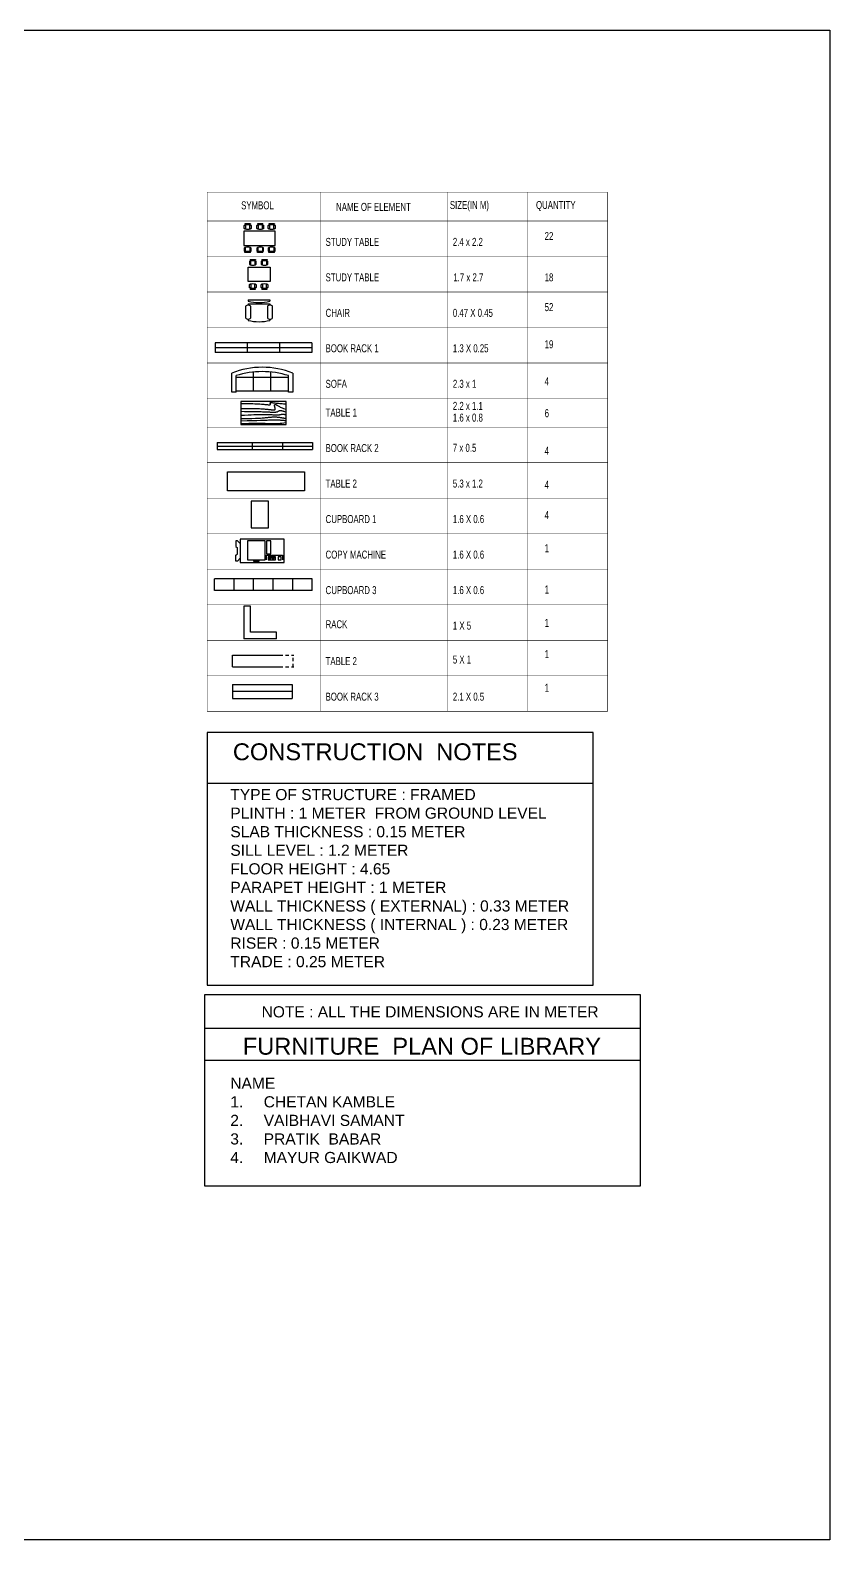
# Model space of a CAD drawing. Header units: millimetres. Extents: x 8996.5 to 9094.2, y 3476.8 to 3533.3.
# Drawn here: x 9064.2 to 9094.2, y 3476.8 to 3533.3 of the extents above; entities that cross this region are included whole.
import ezdxf

# ---------------------------------------------------------------- set-up
doc = ezdxf.new("R2010")
doc.units = ezdxf.units.MM
doc.linetypes.add('ACAD_ISO02W100', pattern=[15, 12, -3])
doc.layers.add('bulb', color=21, linetype='Continuous')
doc.styles.get("Standard").update_dxf_attribs({"font": 'arial.ttf'})
doc.styles.add('Style2', font='arial.ttf', dxfattribs={"height": 0.2})

# ---------------------------------------------------------------- blocks, each defined once
blk = doc.blocks.new('Chair - Desk')
at = {"linetype": 'Continuous'}
for p, q in [((-8.5, 0), (-8.5, -1)), ((-8.5, 0), (8.5, 0)), ((8.5, 0), (8.5, -1)), ((-10.5, -5), (-10.5, -14)), ((-8.5, -3), (-8.5, -4)), ((-8.5, -3), (8.5, -3)), ((-6.5, -14), (-6.5, -5)), ((-2, -3), (-2, -1.9355)), ((2, -1.9576), (2, -3)), ((6.5, -5), (6.5, -14)), ((8.5, -3), (8.5, -4)), ((10.5, -14), (10.5, -5)), ((-8.5, -15), (-8.5, -16)), ((8.5, -15), (8.5, -16))]:
    blk.add_line(p, q, dxfattribs=at)
for centre, radius, start, end in [((-8.5, -6.5), 2.5, 36.8699, 143.1301), ((0, 34.625), 36.625, 256.5803, 283.4197), ((8.5, -6.5), 2.5, 36.8699, 143.1301), ((-8.5, -12.5), 2.5, 216.8699, 323.1301), ((0, 19.625), 36.625, 256.5803, 283.4197), ((8.5, -12.5), 2.5, 216.8699, 323.1301)]:
    blk.add_arc(centre, radius, start, end, dxfattribs=at)
blk = doc.blocks.new('Sofa - Roundback 7 ft.')
at = {"linetype": 'Continuous'}
for p, q in [((-36.000027, -34), (-36.000027, -11.4696)), ((-35.999844, -13.3819), (35.9998, -13.3819)), ((-12.00002, -32.4421), (-12.00003, -6.5971)), ((11.99997, -32.4421), (11.99998, -6.5971)), ((35.99998, -34), (35.99998, -11.4696)), ((-36.000027, -32.4421), (35.99998, -32.4421))]:
    blk.add_line(p, q, dxfattribs=at)
for points in [[(-36.000027, -34), (-42.000027, -34), (-42.000027, -8)], [(41.99998, -8), (41.99998, -34), (35.99998, -34)]]:
    blk.add_lwpolyline(points, dxfattribs=at)
for centre, radius, start, end in [((0, -114.25), 114.25, 68.43141, 111.5686), ((-0.00001, -127.1968), 121.1968, 72.72033, 107.2797)]:
    blk.add_arc(centre, radius, start, end, dxfattribs=at)
blk = doc.blocks.new('Table - Rectangular Woodgrain 60 x 30 in.')
at = {"linetype": 'Continuous'}
for p, q in [((0, 0), (0, -30)), ((60, 0), (0, 0)), ((60, -30), (60, 0)), ((0, -30), (60, -30))]:
    blk.add_line(p, q, dxfattribs=at)
for points in [[(0, -2.4), (4.8155, -2.418), (9.0302, -2.4688), (12.709, -2.5477), (15.9167, -2.65), (18.7181, -2.7711), (21.1781, -2.9063), (23.3616, -3.0508), (25.3333, -3.2), (27.1477, -3.3495), (28.8172, -3.4958), (30.3437, -3.636), (31.7291, -3.7667), (32.9756, -3.8849), (34.0849, -3.9875), (35.059, -4.0714), (35.9, -4.1334), (36.6114, -4.1711), (37.2041, -4.1854), (37.6906, -4.1779), (38.0833, -4.15), (38.3948, -4.1034), (38.6375, -4.0396), (38.8239, -3.9602), (38.9666, -3.8667), (39.0764, -3.7608), (39.1573, -3.6448), (39.2116, -3.521), (39.2416, -3.3917), (39.2498, -3.2593), (39.2385, -3.1261), (39.21, -2.9944), (39.1666, -2.8667), (39.111, -2.7447), (39.0468, -2.6281), (38.978, -2.5163), (38.9083, -2.4083), (38.8418, -2.3035), (38.7823, -2.201), (38.7337, -2.1001), (38.7, -2), (38.6844, -1.9003), (38.6875, -1.8021), (38.7094, -1.707), (38.75, -1.6167), (38.8094, -1.5326), (38.8875, -1.4563), (38.9844, -1.3893), (39.1, -1.3333), (39.2351, -1.2896), (39.3937, -1.2583), (39.5804, -1.2396), (39.8, -1.2333), (40.057, -1.2396), (40.3562, -1.2583), (40.7023, -1.2896), (41.1, -1.3333), (41.5547, -1.3895), (42.0755, -1.4573), (42.6721, -1.5361), (43.3542, -1.625), (44.1316, -1.7233), (45.014, -1.8302), (46.0114, -1.9449), (47.1333, -2.0667), (48.3862, -2.1947), (49.7625, -2.3281), (51.2513, -2.4663), (52.8416, -2.6083), (54.5226, -2.7535), (56.2833, -2.9011), (58.1127, -3.0501), (60, -3.2)], [(0, -9.2), (6.5759, -9.0858), (11.9385, -9.0365), (16.2527, -9.0418), (19.6833, -9.0917), (22.3952, -9.1759), (24.5531, -9.2844), (26.322, -9.4069), (27.8666, -9.5333), (29.3241, -9.6553), (30.7203, -9.7719), (32.0532, -9.8837), (33.3208, -9.9917), (34.5213, -10.0965), (35.6526, -10.199), (36.7128, -10.2999), (37.7, -10.4), (38.6129, -10.4996), (39.4531, -10.5969), (40.223, -10.6895), (40.925, -10.775), (41.5613, -10.8512), (42.1344, -10.9156), (42.6465, -10.966), (43.1, -11), (43.4976, -11.0158), (43.8437, -11.0136), (44.143, -10.9942), (44.4, -10.9583), (44.6195, -10.9069), (44.8062, -10.8406), (44.9648, -10.7603), (45.1, -10.6667), (45.2155, -10.5598), (45.3114, -10.4365), (45.3871, -10.2929), (45.4416, -10.125), (45.4743, -9.929), (45.4844, -9.7011), (45.4709, -9.4371), (45.4333, -9.1333), (45.3716, -8.7883), (45.2896, -8.4104), (45.1919, -8.0107), (45.0833, -7.6), (44.9685, -7.1893), (44.8521, -6.7896), (44.7388, -6.4117), (44.6333, -6.0667), (44.54, -5.7628), (44.4614, -5.4979), (44.4001, -5.2675), (44.3583, -5.0667), (44.3384, -4.8909), (44.3427, -4.7354), (44.3736, -4.5956), (44.4333, -4.4667), (44.5236, -4.3453), (44.6427, -4.2333), (44.7884, -4.1339), (44.9583, -4.05), (45.1501, -3.9849), (45.3614, -3.9417), (45.59, -3.9234), (45.8333, -3.9333), (46.0915, -3.9749), (46.3734, -4.0531), (46.6906, -4.1736), (47.0542, -4.3417), (47.4756, -4.5629), (47.9661, -4.8427), (48.5372, -5.1866), (49.2, -5.6), (49.9676, -6.0844), (50.8594, -6.625), (51.8965, -7.2031), (53.1, -7.8), (54.491, -8.3969), (56.0906, -8.975), (57.9199, -9.5156), (60, -10)], [(0, -12.8), (5.1847, -12.9322), (9.6213, -13.0323), (13.3963, -13.1059), (16.5958, -13.1583), (19.3063, -13.1952), (21.614, -13.2219), (23.6054, -13.2439), (25.3666, -13.2667), (26.9728, -13.2947), (28.4531, -13.3281), (29.8256, -13.3663), (31.1083, -13.4083), (32.3191, -13.4535), (33.476, -13.501), (34.597, -13.5501), (35.7, -13.6), (36.7984, -13.6497), (37.8875, -13.6979), (38.9578, -13.743), (40, -13.7833), (41.0047, -13.8174), (41.9625, -13.8438), (42.864, -13.8607), (43.7, -13.8667), (44.4631, -13.8604), (45.1552, -13.8417), (45.7801, -13.8104), (46.3416, -13.7667), (46.8439, -13.7104), (47.2906, -13.6417), (47.6858, -13.5604), (48.0333, -13.4667), (48.3375, -13.3608), (48.6042, -13.2448), (48.8396, -13.121), (49.05, -12.9917), (49.2417, -12.8593), (49.4208, -12.7261), (49.5937, -12.5944), (49.7667, -12.4667), (49.9452, -12.3451), (50.1323, -12.2313), (50.3303, -12.1268), (50.5416, -12.0333), (50.7686, -11.9524), (51.0135, -11.8854), (51.2788, -11.8341), (51.5666, -11.8), (51.8785, -11.7843), (52.2116, -11.7865), (52.562, -11.8059), (52.926, -11.8417), (53.2998, -11.8931), (53.6795, -11.9594), (54.0614, -12.0397), (54.4416, -12.1333), (54.8223, -12.2401), (55.2293, -12.3625), (55.6942, -12.5037), (56.2489, -12.6667), (56.9251, -12.8547), (57.7545, -13.0708), (58.7689, -13.3182), (60, -13.6)], [(0, -18), (5.124, -17.7273), (9.6609, -17.5057), (13.6705, -17.3303), (17.2125, -17.1958), (20.3467, -17.0973), (23.1328, -17.0297), (25.6307, -16.9878), (27.9, -16.9667), (29.9928, -16.9617), (31.9302, -16.9703), (33.7254, -16.9907), (35.3917, -17.0208), (36.9423, -17.0588), (38.3906, -17.1026), (39.7499, -17.1503), (41.0333, -17.2), (42.2519, -17.2496), (43.4073, -17.2969), (44.4986, -17.3395), (45.525, -17.375), (46.4858, -17.4012), (47.3802, -17.4156), (48.2074, -17.416), (48.9667, -17.4), (49.6583, -17.3662), (50.2872, -17.3167), (50.8595, -17.2547), (51.3812, -17.1833), (51.8584, -17.1057), (52.2971, -17.025), (52.7034, -16.9443), (53.0833, -16.8667), (53.443, -16.7951), (53.789, -16.7313), (54.128, -16.6768), (54.4666, -16.6334), (54.8115, -16.6024), (55.1693, -16.5854), (55.5465, -16.5841), (55.95, -16.6), (56.3828, -16.6337), (56.8346, -16.6823), (57.2915, -16.7418), (57.7396, -16.8084), (58.165, -16.878), (58.5539, -16.9469), (58.8924, -17.0111), (59.1666, -17.0667), (59.3679, -17.1107), (59.5078, -17.1438), (59.6032, -17.1675), (59.6708, -17.1833), (59.7275, -17.193), (59.7901, -17.1979), (59.8753, -17.1998), (60, -17.2)], [(0, -22.4), (8.0098, -22.2501), (14.4094, -22.1011), (19.4168, -21.9535), (23.25, -21.8083), (26.1269, -21.6663), (28.2656, -21.5281), (29.884, -21.3947), (31.2, -21.2667), (32.3967, -21.1448), (33.5172, -21.0292), (34.5697, -20.9198), (35.5625, -20.8167), (36.5037, -20.7198), (37.4015, -20.6292), (38.2642, -20.5448), (39.1, -20.4667), (39.9164, -20.3951), (40.7187, -20.3313), (41.5117, -20.2768), (42.3, -20.2333), (43.0883, -20.2024), (43.8812, -20.1854), (44.6836, -20.1841), (45.5, -20.2), (46.3328, -20.234), (47.1747, -20.2844), (48.0163, -20.3488), (48.8479, -20.425), (49.66, -20.5106), (50.4429, -20.6031), (51.1872, -20.7004), (51.8833, -20.8), (52.5246, -20.8999), (53.1166, -20.9995), (53.6681, -21.0983), (54.1875, -21.1958), (54.6834, -21.2919), (55.1646, -21.3859), (55.6394, -21.4777), (56.1167, -21.5667), (56.6028, -21.6515), (57.0961, -21.7266), (57.5929, -21.7852), (58.0896, -21.8208), (58.5823, -21.8268), (59.0674, -21.7964), (59.5412, -21.723), (60, -21.6)], [(0, -25.2), (8.6355, -25.0504), (15.7026, -24.9031), (21.4049, -24.7606), (25.9458, -24.625), (29.529, -24.4988), (32.3578, -24.3844), (34.6359, -24.284), (36.5667, -24.2), (38.3213, -24.1341), (39.9417, -24.0854), (41.437, -24.0523), (42.8167, -24.0333), (44.0901, -24.0268), (45.2667, -24.0313), (46.3557, -24.0451), (47.3667, -24.0667), (48.309, -24.0947), (49.1928, -24.1287), (50.0284, -24.168), (50.826, -24.2125), (51.5959, -24.2617), (52.3483, -24.3151), (53.0935, -24.3725), (53.8417, -24.4334), (54.6009, -24.497), (55.3699, -24.561), (56.1454, -24.6226), (56.9239, -24.6792), (57.7021, -24.7279), (58.4764, -24.7662), (59.2435, -24.7911), (60, -24.8)], [(0, -28.8), (5.6867, -28.6681), (10.45, -28.5698), (14.407, -28.5012), (17.675, -28.4584), (20.3711, -28.4374), (22.6125, -28.4344), (24.5164, -28.4455), (26.2, -28.4667), (27.762, -28.4947), (29.2276, -28.5281), (30.6033, -28.5663), (31.8958, -28.6084), (33.1118, -28.6535), (34.2578, -28.7011), (35.3405, -28.7501), (36.3666, -28.8), (37.3443, -28.8497), (38.288, -28.8974), (39.2137, -28.9412), (40.1375, -28.9792), (41.0753, -29.0093), (42.0432, -29.0297), (43.0572, -29.0384), (44.1333, -29.0333), (45.2936, -29.0114), (46.5843, -28.9641), (48.0579, -28.8816), (49.7666, -28.7542), (51.7629, -28.5721), (54.0989, -28.3255), (56.8272, -28.0048), (60, -27.6)]]:
    blk.add_lwpolyline(points, dxfattribs=at)
blk = doc.blocks.new('Copy Machine')
at = {"linetype": 'Continuous'}
for p, q in [((0, 0), (0, -16)), ((30, 0), (0, 0)), ((30, -16), (30, 0)), ((-3, -1), (-3, -5)), ((-2, -1), (-3, -1)), ((-3, -5), (-2, -6)), ((-3, -11), (-2, -10)), ((0, -3), (-2, -1)), ((-2, -10), (-2, -6)), ((5, -1), (5, -14)), ((17, -1), (5, -1)), ((17, -14), (17, -1)), ((18, -1), (18, -10)), ((21, -1), (18, -1)), ((18, -10), (21, -10)), ((21, -10), (21, -1)), ((-3, -15), (-3, -11)), ((-2, -15), (-3, -15)), ((0, -13), (-2, -15)), ((0, -16), (30, -16)), ((5, -14), (17, -14)), ((9, -14), (9, -15)), ((9, -15), (13, -15)), ((13, -15), (13, -14)), ((18, -14), (18, -11)), ((18, -11), (29, -11)), ((24, -12), (19, -12)), ((19, -12), (19, -14)), ((24, -13), (19, -13)), ((19, -14), (24, -14)), ((20, -12), (20, -14)), ((21, -14), (21, -12)), ((22, -12), (22, -14)), ((23, -14), (23, -12)), ((24, -14), (24, -12)), ((28, -12), (26, -12)), ((26, -12), (26, -14)), ((26, -14), (28, -14)), ((28, -14), (28, -12)), ((29, -11), (29, -14))]:
    blk.add_line(p, q, dxfattribs=at)

msp = doc.modelspace()

# ---------------------------------------------------------------- linework, layer by layer
for p, q in [((9073.405, 3525.801), (9072.229, 3525.801)), ((9072.229, 3525.801), (9072.229, 3525.262)), ((9073.405, 3525.262), (9073.405, 3525.801)), ((9072.229, 3525.262), (9073.405, 3525.262)), ((9072.392, 3524.445), (9073.218, 3524.445)), ((9072.392, 3523.91), (9072.392, 3524.445)), ((9073.218, 3524.445), (9073.218, 3523.91)), ((9073.218, 3523.91), (9072.392, 3523.91)), ((9071.153, 3521.617), (9071.153, 3521.254)), ((9074.782, 3521.617), (9071.153, 3521.617)), ((9071.153, 3521.435), (9074.782, 3521.435)), ((9074.782, 3521.254), (9071.153, 3521.254)), ((9072.358, 3521.617), (9072.358, 3521.254)), ((9073.563, 3521.617), (9073.563, 3521.254)), ((9074.782, 3521.617), (9074.782, 3521.254)), ((9074.782, 3521.617), (9074.782, 3521.254)), ((9071.232, 3517.874), (9071.232, 3517.617)), ((9072.546, 3517.874), (9072.546, 3517.617)), ((9073.675, 3517.874), (9073.675, 3517.617)), ((9074.805, 3517.874), (9074.805, 3517.617)), ((9071.619, 3516.779), (9074.505, 3516.779)), ((9071.619, 3516.067), (9071.619, 3516.779)), ((9074.505, 3516.779), (9074.505, 3516.067)), ((9074.505, 3516.067), (9071.619, 3516.067)), ((9073.156, 3515.682), (9072.505, 3515.682)), ((9072.505, 3515.682), (9072.505, 3515.55)), ((9072.505, 3515.55), (9072.505, 3514.682)), ((9073.156, 3514.682), (9073.156, 3515.682)), ((9072.505, 3514.682), (9073.156, 3514.682)), ((9071.134, 3512.331), (9071.134, 3512.77)), ((9074.795, 3512.77), (9071.134, 3512.77)), ((9071.866, 3512.331), (9071.866, 3512.77)), ((9072.598, 3512.331), (9072.598, 3512.77)), ((9073.33, 3512.331), (9073.33, 3512.77)), ((9074.063, 3512.331), (9074.063, 3512.77)), ((9074.795, 3512.331), (9074.795, 3512.77)), ((9074.795, 3512.331), (9071.134, 3512.331)), ((9072.479, 3511.746), (9072.235, 3511.746)), ((9072.235, 3511.746), (9072.235, 3510.529)), ((9072.479, 3510.772), (9072.479, 3511.746)), ((9073.452, 3510.529), (9072.235, 3510.529)), ((9073.452, 3510.772), (9072.479, 3510.772)), ((9073.452, 3510.529), (9073.452, 3510.772)), ((9071.804, 3509.912), (9073.573, 3509.912)), ((9071.804, 3509.473), (9071.804, 3509.912)), ((9071.804, 3509.473), (9073.573, 3509.473)), ((9074.041, 3508.808), (9074.041, 3508.287)), ((9074.041, 3508.548), (9071.801, 3508.548)), ((9070.853, 3507.013), (9070.853, 3497.554)), ((9085.319, 3507.013), (9070.853, 3507.013)), ((9085.319, 3497.554), (9085.319, 3507.013)), ((9070.853, 3505.12), (9085.319, 3505.12)), ((9070.853, 3497.554), (9085.319, 3497.554))]:
    msp.add_line(p, q)
at = {"linetype": 'ACAD_ISO02W100', "ltscale": 0.01}
for p, q in [((9073.573, 3509.912), (9074.101, 3509.912)), ((9074.079, 3509.473), (9074.079, 3509.912)), ((9073.573, 3509.473), (9074.101, 3509.473))]:
    msp.add_line(p, q, dxfattribs=at)
at = {"linetype": 'Continuous'}
for p, q in [((9070.773, 3497.2), (9087.076, 3497.2)), ((9070.773, 3495.934), (9087.076, 3495.934)), ((9070.773, 3494.737), (9087.076, 3494.737))]:
    msp.add_line(p, q, dxfattribs=at)
at = {"color": 0}
for points, const_width in [([(9070.853, 3522.851), (9070.853, 3527.254)], 0.0161), ([(9070.853, 3527.254), (9085.862, 3527.254)], 0.0161), ([(9075.094, 3527.254), (9075.094, 3522.851)], 0.0161), ([(9079.862, 3527.254), (9079.862, 3507.808)], 0.0161), ([(9082.862, 3527.254), (9082.862, 3507.808)], 0.0161), ([(9085.862, 3527.254), (9085.862, 3507.808)], 0.0161), ([(9070.853, 3526.178), (9079.862, 3526.178), (9085.862, 3526.178)], 0.0161), ([(9070.853, 3524.845), (9085.862, 3524.845)], 0.0161), ([(9070.853, 3523.517), (9082.477, 3523.517)], 0.0161), ([(9070.853, 3523.517), (9085.862, 3523.517)], 0.0161), ([(9079.862, 3523.884), (9079.862, 3523.755)], 0.0128), ([(9070.853, 3522.851), (9070.853, 3522.187)], 0.0161), ([(9075.094, 3522.851), (9075.094, 3522.187)], 0.0161), ([(9070.853, 3520.859), (9070.853, 3522.187)], 0.0161), ([(9070.853, 3522.187), (9085.862, 3522.187)], 0.0161), ([(9075.094, 3522.187), (9075.094, 3520.859)], 0.0161), ([(9070.853, 3520.859), (9085.862, 3520.859)], 0.0161), ([(9070.853, 3520.859), (9070.853, 3519.528)], 0.0161), ([(9075.094, 3520.859), (9075.094, 3519.528)], 0.0161), ([(9070.853, 3507.808), (9070.853, 3519.528)], 0.0161), ([(9070.853, 3519.528), (9085.862, 3519.528)], 0.0161), ([(9075.094, 3519.528), (9075.094, 3507.808)], 0.0161), ([(9070.853, 3518.452), (9085.862, 3518.452)], 0.0161), ([(9070.853, 3517.122), (9085.862, 3517.122)], 0.0161), ([(9070.853, 3515.791), (9085.862, 3515.791)], 0.0161), ([(9070.853, 3514.461), (9085.862, 3514.461)], 0.0161), ([(9070.853, 3513.13), (9085.862, 3513.13)], 0.0161), ([(9070.853, 3511.8), (9085.862, 3511.8)], 0.0161), ([(9070.853, 3510.469), (9085.862, 3510.469)], 0.0161), ([(9070.853, 3509.139), (9085.862, 3509.139)], 0.0161), ([(9070.853, 3507.808), (9085.862, 3507.808)], 0.0161)]:
    msp.add_lwpolyline(points, dxfattribs=dict(at, const_width=const_width))
at = {"linetype": 'Continuous'}
msp.add_lwpolyline([(9087.076, 3497.2), (9087.076, 3490.025), (9070.773, 3490.025), (9070.773, 3497.2)], dxfattribs=at)
at = {"layer": 'bulb'}
msp.add_lwpolyline([(8996.482, 3533.326), (9094.185, 3533.326), (9094.185, 3476.77), (8996.482, 3476.77)], close=True, dxfattribs=at)
at = {"layer": 'Defpoints'}
for p, q in [((9071.232, 3517.874), (9074.805, 3517.874)), ((9071.232, 3517.746), (9074.805, 3517.746)), ((9071.232, 3517.617), (9074.805, 3517.617)), ((9071.801, 3508.808), (9071.801, 3508.287)), ((9071.801, 3508.808), (9074.041, 3508.808)), ((9071.801, 3508.287), (9074.041, 3508.287))]:
    msp.add_line(p, q, dxfattribs=at)

# ---------------------------------------------------------------- block references
for name, p, xscale, yscale, zscale in [('Chair - Desk', (9072.377, 3526.071), -0.0122945428335701, 0.0122945428335701, 0.0122945428335701), ('Chair - Desk', (9072.844, 3526.071), -0.0122945428335701, 0.0122945428335701, 0.0122945428335701), ('Chair - Desk', (9073.274, 3526.071), -0.0122945428335701, 0.0122945428335701, 0.0122945428335701), ('Chair - Desk', (9072.566, 3524.73), 0.0122006810636056, 0.0122006810636056, 0.0122006810636056), ('Chair - Desk', (9073.005, 3524.73), 0.0122006810636056, 0.0122006810636056, 0.0122006810636056), ('Chair - Desk', (9072.801, 3523.222), 0.0480163883989445, 0.0480163883989445, 0.0480163883989445), ('Sofa - Roundback 7 ft.', (9072.921, 3520.697), 0.0272536129475256, 0.0272536129475256, 0.0272536129475256), ('Table - Rectangular Woodgrain 60 x 30 in.', (9072.114, 3519.413), 0.0284680505870437, 0.0284680505870437, 0.0284680505870437), ('Copy Machine', (9072.097, 3514.256), 0.054766393540073, 0.054766393540073, 0.054766393540073)]:
    msp.add_blockref(name, p, dxfattribs=dict(xscale=xscale, yscale=yscale, zscale=zscale))
at = {"rotation": 180}
for p, xscale, yscale, zscale in [((9072.377, 3524.992), 0.0122945428335701, 0.0122945428335701, 0.0122945428335701), ((9072.844, 3524.992), 0.0122945428335701, 0.0122945428335701, 0.0122945428335701), ((9073.274, 3524.992), 0.0122945428335701, 0.0122945428335701, 0.0122945428335701), ((9072.566, 3523.625), -0.0122006810636056, 0.0122006810636056, 0.0122006810636056), ((9073.005, 3523.625), -0.0122006810636056, 0.0122006810636056, 0.0122006810636056)]:
    msp.add_blockref('Chair - Desk', p, dxfattribs=dict(at, xscale=xscale, yscale=yscale, zscale=zscale))

# ---------------------------------------------------------------- texts
at = {"color": 7, "true_color": 0xffffff, "style": 'Style2', "width": 0.7}
for s, height, p in [('SYMBOL', 0.2998, (9072.13, 3526.614)), ('NAME OF ELEMENT', 0.29982, (9075.688, 3526.556)), ('SIZE(IN M)', 0.2998, (9079.95, 3526.628)), ('QUANTITY', 0.2998, (9083.178, 3526.628)), ('22', 0.2998, (9083.501, 3525.467)), ('2.4 x 2.2', 0.2998, (9080.062, 3525.245)), ('STUDY TABLE', 0.29982, (9075.294, 3523.917)), ('1.7 x 2.7', 0.2998, (9080.08, 3523.917)), ('18', 0.2998, (9083.501, 3523.917)), ('0.47 X 0.45 ', 0.29982, (9080.062, 3522.587)), ('52', 0.2998, (9083.501, 3522.801)), ('BOOK RACK 1 ', 0.29982, (9075.294, 3521.259)), ('1.3 X 0.25', 0.2998, (9080.062, 3521.259)), ('19', 0.2998, (9083.501, 3521.409)), ('SOFA', 0.2998, (9075.294, 3519.928)), ('2.3 x 1', 0.2998, (9080.062, 3519.928)), ('4', 0.3, (9083.501, 3520.024)), ('2.2 x 1.1    ', 0.29982, (9080.062, 3519.101)), ('1.6 x 0.8', 0.2998, (9080.062, 3518.662)), ('6', 0.3, (9083.501, 3518.827)), ('7 x 0.5', 0.2998, (9080.062, 3517.531)), ('4', 0.3, (9083.501, 3517.424)), ('5.3 x 1.2', 0.2998, (9080.062, 3516.191)), ('4', 0.3, (9083.501, 3516.146)), ('1.6 X 0.6  ', 0.29982, (9080.062, 3514.861)), ('4', 0.3, (9083.501, 3515.01)), ('1.6 X 0.6', 0.2998, (9080.062, 3513.53)), ('1', 0.3, (9083.501, 3513.767)), ('1.6 X 0.6 ', 0.2998, (9080.062, 3512.2)), ('1', 0.3, (9083.501, 3512.222)), ('1 X 5', 0.2998, (9080.062, 3510.869)), ('1', 0.3, (9083.501, 3510.972)), ('5 X 1', 0.2998, (9080.062, 3509.599)), ('1', 0.3, (9083.501, 3509.801)), ('1', 0.3, (9083.501, 3508.54)), ('BOOK RACK 3', 0.29982, (9075.294, 3508.208)), ('2.1 X 0.5', 0.2998, (9080.062, 3508.208))]:
    msp.add_text(s, height=height, rotation=0.0006, dxfattribs=at).set_placement(p)
at = {"color": 0, "style": 'Style2', "width": 0.7}
for s, height, p in [('STUDY TABLE', 0.29982, (9075.294, 3525.245)), ('CHAIR', 0.2998, (9075.294, 3522.587)), ('TABLE 1', 0.2998, (9075.294, 3518.852)), ('BOOK RACK 2', 0.29982, (9075.294, 3517.522)), ('TABLE 2', 0.2998, (9075.294, 3516.191)), ('CUPBOARD 1', 0.2998, (9075.294, 3514.861)), ('COPY MACHINE', 0.29982, (9075.294, 3513.53)), ('CUPBOARD 3', 0.2998, (9075.294, 3512.2)), ('RACK ', 0.2998, (9075.294, 3510.92)), ('TABLE 2', 0.2998, (9075.294, 3509.539))]:
    msp.add_text(s, height=height, rotation=0.0006, dxfattribs=at).set_placement(p)
at = {"color": 0, "attachment_point": 1}
for s, width, gutter_width, insert, char_height in [('CONSTRUCTION  NOTES', 18.94549, 3.167, (9071.82, 3506.609), 0.63345), ('TYPE OF STRUCTURE : FRAMED\\PPLINTH : 1 METER  FROM GROUND LEVEL\\PSLAB THICKNESS : 0.15 METER \\PSILL LEVEL : 1.2 METER \\PFLOOR HEIGHT : 4.65\\PPARAPET HEIGHT : 1 METER \\PWALL THICKNESS ( EXTERNAL) : 0.33 METER \\PWALL THICKNESS ( INTERNAL ) : 0.23 METER \\PRISER : 0.15 METER \\PTRADE : 0.25 METER ', 13.19631, 2.086, (9071.725, 3504.898), 0.41716), ('NOTE : ALL THE DIMENSIONS ARE IN METER \\P ', 19.14143, 2.086, (9072.895, 3496.759), 0.41716), ('\\pxqc;FURNITURE  PLAN OF LIBRARY \\P\\pq*; ', 18.94549, 3.167, (9069.429, 3495.578), 0.63345), ('NAME \\P\\pxi-3,l3,t3;1.^ICHETAN KAMBLE  \\P2.^IVAIBHAVI SAMANT \\P3.^IPRATIK  BABAR \\P4.^IMAYUR GAIKWAD', 12.47661, 2.086, (9071.723, 3494.083), 0.41716)]:
    msp.add_mtext_dynamic_manual_height_columns(s, width=width, gutter_width=gutter_width, heights=[0], dxfattribs=dict(at, insert=insert, char_height=char_height))

doc.saveas('drawing.dxf')
